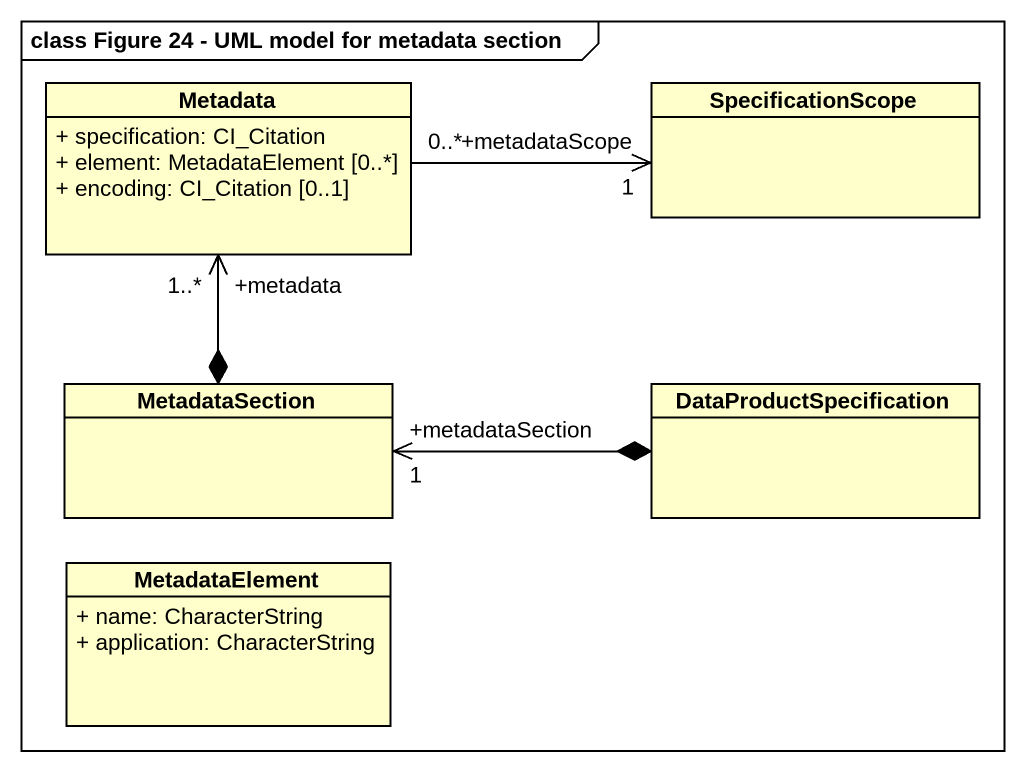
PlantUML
@startuml
mainframe class Figure 24 - UML model for metadata section
hide circle
hide empty members
skinparam classAttributeIconSize 0
class Metadata {
  + specification: CI_Citation
  + element: MetadataElement [0..*]
  + encoding: CI_Citation [0..1]
}
class SpecificationScope
class MetadataSection
class DataProductSpecification
class MetadataElement {
  + name: CharacterString
  + application: CharacterString
}
Metadata "0..*" -right-> "+metadataScope\n1" SpecificationScope
MetadataSection *-up-> "+metadata\n1..*" Metadata
MetadataSection "+metadataSection\n1" <-right-* DataProductSpecification
@enduml
